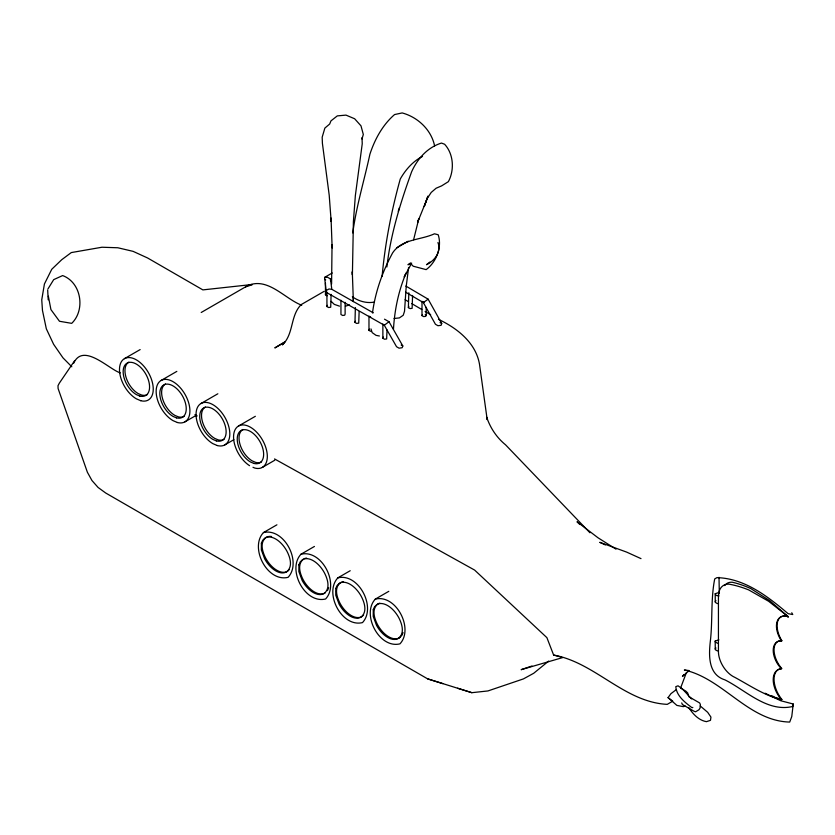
<?xml version="1.0" encoding="UTF-8"?>
<svg xmlns="http://www.w3.org/2000/svg" width="835" height="835" viewBox="0 0 835 835"><rect width="100%" height="100%" fill="white"/><g stroke="black" fill="none" stroke-linecap="round" stroke-linejoin="round"><path stroke-width="1.25" d="M426.205 307.374L426.205 315.15L425.756 316.361L423.648 316.59L421.999 315.62L421.999 301.362L423.648 302.333M331.589 284.077L332.038 244.843L332.153 247.974L331.046 218.06L331.171 221.505L329.209 195.223L322.404 143.338L322.185 137.18L324.867 128.089L329.668 124.039L330.963 120.877L337.309 115.888L345.982 115.115L354.645 118.758L360.991 125.845L363.319 134.477L361.993 138.975M382.18 276.448L382.336 273.922C385.373 241.816 391.625 210.076 400.268 179.014C405.528 169.735 412.928 161.301 422.52 156.395M393.473 329.199C394.59 309.962 398.514 290.862 406.071 273.097L404.203 276.969L411.665 263.129M765.09 693.238L780.725 700.732L793.25 704.02L791.757 716.597L789.712 722.066C748.442 721.085 723.058 678.573 684.356 670.014L689.167 670.578L682.466 676.465L683.834 674.69M386.866 266.991C390.613 234.238 400.487 202.707 411.613 171.812C417.458 158.723 427.478 147.409 441.454 143.067L444.617 144.246C453.687 154.037 454.553 170.163 448.374 181.654L441.611 185.881L436.089 188.24L431.194 192.457L427.238 198.48L417.583 222.35L418.815 218.707L413.607 239.76M408.607 267.461L406.196 286.572L404.526 311.267L403.232 315.254L399.401 317.905L394.068 318.49M352.787 232.923C356.305 206.235 364.248 180.475 369.895 154.245C374.779 139.341 382.587 124.926 394.569 114.562L402.167 112.934C417.73 117.067 431.361 129.863 434.597 145.885M372.483 312.916C375.332 291.812 382.503 271.532 392.638 252.859C402.052 238.8 420.537 240.229 434.45 233.8L438.198 234.75C442.247 246.951 436.361 262.138 426.153 269.632L413.2 266.208L410.204 263.046M793.25 704.02L792.77 706.473C767.281 712.526 746.25 690.576 724.957 679.878C707.527 674.44 708.769 654.254 710.512 639.662C712.631 619.56 710.773 598.611 714.718 578.916L716.952 577.632C744.778 578.404 767.814 596.482 788.136 613.683L792.77 614.539L791.768 612.765M331.109 294.369L330.702 307.249L328.614 307.51L326.934 306.549L327.341 305.339M359.133 311.549L358.726 323.135L356.649 323.395L354.969 322.446L355.366 321.235M370.656 331.338L368.976 330.389L369.383 329.178M387.043 329.961L386.636 338.958L384.549 339.219L382.868 338.269L383.275 337.048M398.232 211.307L399.464 207.665M427.854 196.319L424.264 206.495L427.864 196.288M327.132 295.778L325.462 294.818L325.89 293.607M384.507 319.179L388.995 321.726L402.825 345.982L402.157 347.746L399.046 348.174L396.552 346.723L384.288 325.233L326.255 292.333L324.585 277.397L332.226 272.982M405.862 286.071L428.146 299.17L441.725 323.531L441.078 325.347L437.937 325.713L435.442 324.272L423.355 302.583L405.695 292.208M412.573 295.475L412.125 308.345L410.027 308.585L408.378 307.614L408.826 306.403M421.999 315.62L422.27 314.91M686.38 672.634L680.567 688.103L685.859 691.15L687.716 692.987L688.426 695.524M73.626 363.298C83.197 342.131 109.114 369.467 120.313 372.89M327.445 590.648L328.698 587.777M401.802 635.508L403.055 632.638M47.95 288.952L53.701 279.631L62.635 275.571C81.444 282.522 85.567 310.025 71.706 323.354L59.473 321.266L50.925 309.587L48.346 296.216M355.366 307.572L354.969 322.446M74.732 360.563L59.337 383.15L58.001 385.707L58.095 388.505L87.383 472.245L91.965 480.522L98.102 487.473L105.701 493.005L427.614 678.855L442.894 683.646M685.055 705.961L683.291 706.65L676.872 705.398L668.063 697.632L670.954 693.655L676.287 689.647M384.288 325.233L388.995 321.726M408.816 292.782L408.378 307.614M717.442 603.632L715.251 602.359L715.219 593.716L718.904 592.516M715.219 601.451L715.981 600.678M717.442 650.945L715.251 649.682L715.219 641.029L718.904 639.829M715.219 648.764L715.981 647.991M263.442 532.584C249.279 547.75 267.357 582.454 288.085 577.329C302.249 562.164 284.171 527.47 263.442 532.584L276.917 524.808M265.958 537.5C259.403 542.625 262.534 552.185 265.78 558.323A21.334 12.316 60 0 0 287.689 571.192L289.181 569.721M300.955 554.242C286.791 569.407 304.858 604.112 325.598 598.987C339.761 583.822 321.684 549.127 300.955 554.242L314.43 546.455M303.47 559.158C296.916 564.283 300.047 573.843 303.293 579.981A21.334 12.316 60 0 0 325.201 592.85M337.851 577.851C323.688 593.017 341.765 627.722 362.494 622.597C376.658 607.431 358.58 572.737 337.851 577.851L350.209 570.722M375.312 599.112C361.148 614.268 379.226 648.972 399.955 643.848C414.118 628.692 396.041 593.988 375.312 599.112L388.797 591.326M363.59 614.988L362.098 616.46A21.334 12.316 60 0 1 340.189 603.59C336.943 597.453 333.812 587.892 340.367 582.767A21.334 12.316 60 0 1 343.498 581.703M399.558 637.71L401.05 636.249M548.699 661.049L533.711 673.271L523.42 678.907L487.943 690.942L471.858 692.685L427.614 678.855M429.931 262.013L426.508 264.726C434.67 260.677 441.475 251.972 437.947 242.505M201.214 312.478L247.557 285.716C267.743 276.625 284.547 298.68 301.727 305.245M124.425 358.664L140.155 349.583M161.092 380.478L176.832 371.387M408.231 241.19L396.98 247.671M324.178 291.332L301.216 304.577C290.058 315.693 294.003 333.875 282.428 344.897L284.474 342.099L274.819 347.924L284.829 342.141M200.995 403.514L217.851 393.776M184.973 421.832L196.215 415.35M238.497 426.027L255.353 416.3M224.865 444.867L233.863 439.68M262.378 467.391L274.736 460.252M781.863 640.737A18.485 10.364 61.4 0 0 774.045 649.901A18.485 10.364 61.4 0 0 781.863 668.605A21.386 11.993 61.4 0 0 774.045 679.262A21.386 11.993 61.4 0 0 781.863 699.469L781.476 699.688A21.386 12.692 58.6 0 1 773.21 679.753A21.386 12.692 58.6 0 1 781.476 668.825A18.485 10.97 58.6 0 1 773.21 650.381A18.485 10.97 58.6 0 1 781.476 640.956L781.863 640.737A19.476 10.918 61.4 0 1 777.583 621.71A19.476 10.918 61.4 0 1 788.376 616.856L769.693 600.647L750.936 588.665A147.148 82.508 61.4 0 0 732.358 582.266A24.361 13.663 61.4 0 0 724.697 585.565M410.225 263.442L407.971 264.737L411.008 263.276M531.978 666.006L521.134 669.68L562.832 657.542M245.48 286.916L252.191 284.735M345.429 306.215L349.5 304.89M692.831 707.433L691.996 707.704C685.044 702.454 676.559 695.993 675.797 686.662L678.041 685.806L682.383 688.917L691.641 698.937M428.146 299.17L423.355 302.583L423.992 302.395M374.372 302.061C366.868 303.627 358.445 301.185 352.339 296.728M252.013 284.516L202.874 289.891L147.586 257.973L133.099 251.356L117.829 247.765L101.964 247.233L71.288 252.577L61.717 259.716L51.739 269.298L44.422 283.973L41.75 299.807L42.47 310.443L46.332 328.823L53.617 344.302L62.99 357.86L71.81 366.784M324.585 277.397L327.518 277.251L330.493 278.953L331.787 289.296L373.287 312.822M719.019 595.908L716.065 595.418L715.219 593.716M331.787 289.296L328.99 288.983L326.224 290.507L326.255 292.333L327.163 292.427M379.393 335.994L376.063 335.357L372.17 332.612L370.98 328.917M781.476 699.688C764.547 695.597 749.913 685.514 734.769 677.331A20.635 12.243 58.6 0 1 718.434 651.644L718.434 596.587A24.361 14.456 58.6 0 1 729.08 584.156A147.148 87.331 58.6 0 1 748.745 589.928L768.607 601.273L788.376 616.846A19.476 11.554 58.6 0 0 776.957 622.075A19.476 11.554 58.6 0 0 781.476 640.956M274.538 458.926L474.624 570.086L546.894 637.648L553.626 655.058L561.684 657.228M775.84 697.611L781.863 699.469M457.601 688.217L471.858 692.685M553.626 655.058C595.303 662.625 624.215 702.151 667.238 704.364L672.739 701.17L668.063 697.632M339.48 306.142L334.271 304.368L331.192 301.362M717.442 643.211L715.251 641.938L715.219 641.029M252.984 467.287L254.811 468.059A23.881 13.788 60 0 0 263.557 442.007A23.881 13.788 60 0 0 235.397 429.169A23.881 13.788 60 0 0 249.561 465.669M640.998 558.625L626.594 552.081L599.78 542.322L605.438 544.952M771.759 695.753L774.817 697.141M194.91 414.692L197.185 415.955M370.656 317.091L368.976 316.131L368.976 330.389M324.627 279.234L325.723 279.871M440.055 322.571L441.725 323.531M401.165 345.022L402.825 345.982M688.906 696.755L699.667 702.976L700.377 704.563L700.064 708.101L698.968 709.75L695.607 711.785L694.167 711.305L682.414 704.521L681.715 702.924M425.203 314.565L426.205 315.15M405.1 299.692L408.43 301.654M411.77 303.616L421.769 309.503M425.109 311.476L430.662 314.743M438.438 319.325C457.977 328.541 477.328 343.936 479.864 366.878L487.181 419.556L486.732 417.281C490.291 427.969 496.794 437.697 505.551 444.815L589.938 532.761M700.241 705.951L707.694 712.328L710.94 717.098L710.481 720.344L706.42 721.659C698.718 720.344 692.81 713.946 688.791 707.6M616.011 549.159L597.954 537.74L577.027 521.75L579.793 524.495M47.678 290.037L48.221 299.848M719.321 593.591L719.008 577.319M362.025 137.639L362.233 143.797L355.366 195.515L353.393 221.755L352.401 274.84L352.297 271.709L353.382 301.612L353.268 298.178M330.493 278.953L330.524 280.79M382.868 324.011L382.868 338.269M345.126 302.312L345.126 313.981L344.719 315.192L342.632 315.453L340.951 314.503L340.951 300.245M326.934 292.229L326.934 306.549M325.462 283.107L325.462 294.818M261.585 461.849A18.683 10.792 60 0 1 255.656 462.381L252.243 460.92A18.683 10.792 60 0 1 240.031 444.46A18.683 10.792 60 0 1 242.901 429.482M224.072 439.335A18.683 10.792 60 0 1 218.144 439.857L214.731 438.406A18.683 10.792 60 0 1 202.519 421.936A18.683 10.792 60 0 1 205.389 406.969M184.18 416.3A18.683 10.792 60 0 1 178.252 416.822L174.839 415.371A18.683 10.792 60 0 1 162.627 398.911A18.683 10.792 60 0 1 165.487 383.933M147.503 394.485A18.683 10.792 60 0 1 141.585 395.018L138.161 393.567A18.683 10.792 60 0 1 125.96 377.096A18.683 10.792 60 0 1 128.82 362.129M304.431 558.646A21.334 12.316 60 0 1 306.602 558.093M265.958 537.5A21.334 12.316 60 0 1 271.563 536.487M399.558 637.71A21.334 12.316 60 0 1 377.65 624.841C374.404 618.704 371.272 609.153 377.827 604.018A21.334 12.316 60 0 1 379.852 603.162M261.397 543.188L261.355 549.889L264.716 558.939A21.334 12.316 60 0 0 286.635 571.808C293.179 566.673 290.058 557.122 286.812 550.985A21.334 12.316 60 0 0 264.893 538.105L262.66 540.318L261.397 543.188M298.909 564.846L298.857 571.537L302.228 580.596A21.334 12.316 60 0 0 324.137 593.466C330.691 588.331 327.57 578.78 324.314 572.643A21.334 12.316 60 0 0 302.406 559.763L300.162 561.965L298.909 564.846M335.806 588.456L335.753 595.157L339.125 604.206A21.334 12.316 60 0 0 361.044 617.075C367.588 611.94 364.467 602.39 361.211 596.253A21.334 12.316 60 0 0 339.302 583.373L337.069 585.585L335.806 588.456M373.266 609.707L373.224 616.407L376.585 625.457A21.334 12.316 60 0 0 398.504 638.326C405.048 633.191 401.927 623.641 398.681 617.503A21.334 12.316 60 0 0 376.762 604.634L374.529 606.836L373.266 609.707M139.789 396.051L136.366 394.6A18.683 10.792 60 0 1 124.394 365.98A18.683 10.792 60 0 1 146.49 375.385A18.683 10.792 60 0 1 139.789 396.051M140.739 400.696L136.366 398.838A23.881 13.788 60 0 1 121.065 362.275A23.881 13.788 60 0 1 149.298 374.278A23.881 13.788 60 0 1 140.739 400.696M176.456 417.865L173.033 416.414A18.683 10.792 60 0 1 161.061 387.795A18.683 10.792 60 0 1 183.157 397.189A18.683 10.792 60 0 1 176.456 417.865M177.406 422.51L173.033 420.652A23.881 13.788 60 0 1 157.732 384.079A23.881 13.788 60 0 1 185.965 396.093A23.881 13.788 60 0 1 177.406 422.51M216.349 440.901L212.925 439.44A18.683 10.792 60 0 1 200.953 410.83A18.683 10.792 60 0 1 223.049 420.224A18.683 10.792 60 0 1 216.349 440.901M217.298 445.546L212.925 443.688A23.881 13.788 60 0 1 197.624 407.115A23.881 13.788 60 0 1 225.868 419.128A23.881 13.788 60 0 1 217.298 445.546M253.861 463.415L250.437 461.964A18.683 10.792 60 0 1 238.466 433.344A18.683 10.792 60 0 1 260.562 442.748A18.683 10.792 60 0 1 253.861 463.415"/></g></svg>
